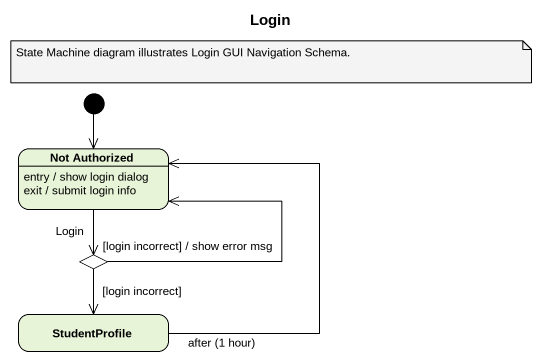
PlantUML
@startuml
title Login
hide empty description
state "Not Authorized" as Not_Authorized
Not_Authorized : entry / show login dialog
Not_Authorized : exit / submit login info
state choice1 <<choice>>
state StudentProfile
[*] --> Not_Authorized
Not_Authorized --> choice1 : Login
choice1 -up-> Not_Authorized : [login incorrect] / show error msg
choice1 --> StudentProfile : [login incorrect]
StudentProfile -up-> Not_Authorized : after (1 hour)
note as N1
  State Machine diagram illustrates Login GUI Navigation Schema.
end note
@enduml
